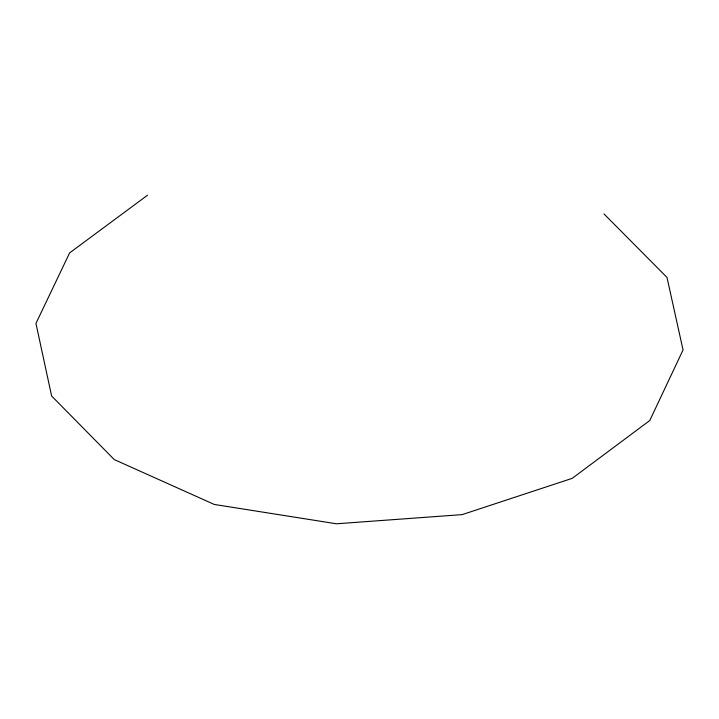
<?xml version="1.0" encoding="UTF-8"?>
<svg xmlns="http://www.w3.org/2000/svg" width="719" height="719" viewBox="0 0 719 719"><rect width="100%" height="100%" fill="white"/><g stroke="black" fill="none" stroke-linecap="round" stroke-linejoin="round"><path stroke-width="1.08" d="M147.521 195.217L69.626 252.899L35.95 323.415L51.624 395.989L114.249 459.567L214.289 504.45L336.474 523.783L462.155 514.624L572.18 478.36L649.76 420.534L683.05 349.964L666.98 277.408L604.005 213.947"/></g></svg>
